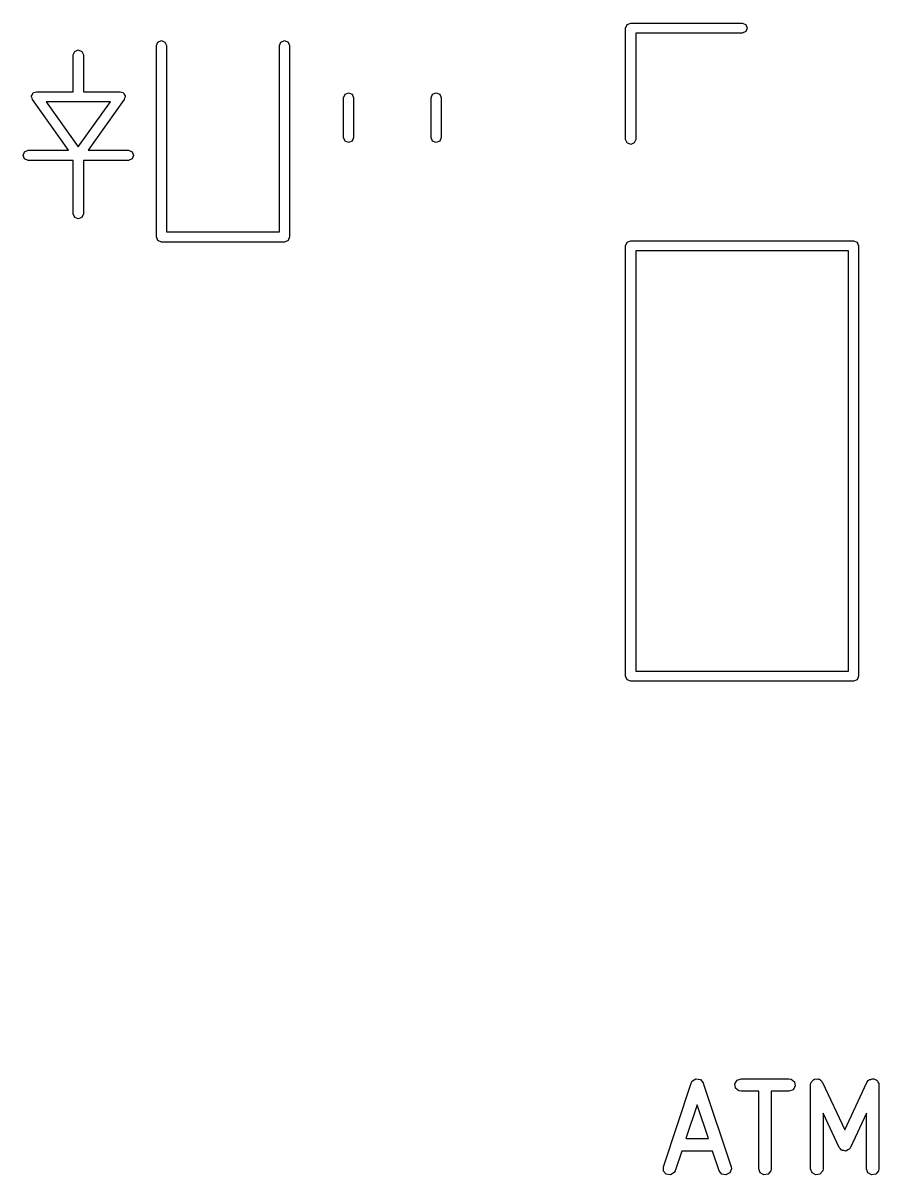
# Model space of a CAD drawing. Extents: x 127.9 to 167.5, y -121.6 to -83.1.
# Drawn here: x 127.94 to 138.16, y -120.03 to -106.27 of the extents above; entities that cross this region are included whole.
import ezdxf

# ---------------------------------------------------------------- set-up
doc = ezdxf.new("R2010")
doc.units = 0
doc.layers.add('BLACK', color=7, linetype='CONTINUOUS')

msp = doc.modelspace()

# ---------------------------------------------------------------- linework, layer by layer
at = {"layer": 'BLACK', "linetype": 'CONTINUOUS'}
for p, q in [((135.134, -106.33), (135.152, -106.288)), ((135.134, -107.66), (135.134, -106.33)), ((135.152, -106.288), (135.194, -106.27)), ((135.194, -106.27), (136.524, -106.27)), ((136.524, -106.27), (136.567, -106.288)), ((136.567, -106.288), (136.584, -106.33)), ((136.584, -106.33), (136.567, -106.372)), ((136.524, -106.39), (135.254, -106.39)), ((135.254, -106.39), (135.254, -107.66)), ((136.567, -106.372), (136.524, -106.39)), ((128.54, -106.65), (128.558, -106.608)), ((128.558, -106.608), (128.6, -106.59)), ((128.6, -106.59), (128.642, -106.608)), ((128.642, -106.608), (128.66, -106.65)), ((129.532, -106.54), (129.549, -106.498)), ((129.532, -108.825), (129.532, -106.54)), ((129.549, -106.498), (129.592, -106.48)), ((129.592, -106.48), (129.634, -106.498)), ((129.634, -106.498), (129.652, -106.54)), ((129.652, -106.54), (129.652, -108.765)), ((131.002, -106.54), (131.019, -106.498)), ((131.002, -108.765), (131.002, -106.54)), ((131.019, -106.498), (131.062, -106.48)), ((131.062, -106.48), (131.104, -106.498)), ((131.104, -106.498), (131.122, -106.54)), ((131.122, -106.54), (131.122, -108.825)), ((128.54, -107.09), (128.54, -106.65)), ((128.66, -106.65), (128.66, -107.09)), ((128.04, -107.15), (128.042, -107.145)), ((128.047, -107.167), (128.04, -107.15)), ((128.041, -107.14), (128.051, -107.125)), ((128.042, -107.145), (128.041, -107.14)), ((128.051, -107.185), (128.047, -107.167)), ((128.051, -107.125), (128.058, -107.108)), ((128.058, -107.108), (128.062, -107.106)), ((128.062, -107.106), (128.065, -107.101)), ((128.065, -107.101), (128.083, -107.097)), ((128.083, -107.097), (128.1, -107.09)), ((128.1, -107.09), (128.54, -107.09)), ((128.66, -107.09), (129.1, -107.09)), ((129.1, -107.09), (129.117, -107.097)), ((129.117, -107.097), (129.135, -107.101)), ((129.135, -107.101), (129.138, -107.106)), ((129.138, -107.106), (129.142, -107.108)), ((129.142, -107.108), (129.149, -107.125)), ((129.149, -107.125), (129.159, -107.14)), ((129.153, -107.167), (129.149, -107.185)), ((129.16, -107.15), (129.153, -107.167)), ((129.159, -107.14), (129.158, -107.145)), ((129.158, -107.145), (129.16, -107.15)), ((131.767, -107.162), (131.785, -107.12)), ((131.767, -107.637), (131.767, -107.162)), ((131.785, -107.12), (131.827, -107.102)), ((131.827, -107.102), (131.87, -107.12)), ((131.87, -107.12), (131.887, -107.162)), ((131.887, -107.162), (131.887, -107.637)), ((132.812, -107.162), (132.83, -107.12)), ((132.812, -107.637), (132.812, -107.162)), ((132.83, -107.12), (132.872, -107.102)), ((132.872, -107.102), (132.915, -107.12)), ((132.915, -107.12), (132.932, -107.162)), ((132.932, -107.162), (132.932, -107.637)), ((128.483, -107.79), (128.051, -107.185)), ((128.983, -107.21), (128.217, -107.21)), ((128.217, -107.21), (128.6, -107.747)), ((128.6, -107.747), (128.983, -107.21)), ((129.149, -107.185), (128.717, -107.79)), ((131.785, -107.679), (131.767, -107.637)), ((131.827, -107.697), (131.785, -107.679)), ((131.87, -107.679), (131.827, -107.697)), ((131.887, -107.637), (131.87, -107.679)), ((132.83, -107.679), (132.812, -107.637)), ((132.872, -107.697), (132.83, -107.679)), ((132.915, -107.679), (132.872, -107.697)), ((132.932, -107.637), (132.915, -107.679)), ((135.152, -107.702), (135.134, -107.66)), ((135.194, -107.72), (135.152, -107.702)), ((135.237, -107.702), (135.194, -107.72)), ((135.254, -107.66), (135.237, -107.702)), ((127.94, -107.85), (127.958, -107.808)), ((127.958, -107.892), (127.94, -107.85)), ((127.958, -107.808), (128, -107.79)), ((128, -107.79), (128.483, -107.79)), ((128.717, -107.79), (129.2, -107.79)), ((129.2, -107.79), (129.242, -107.808)), ((129.242, -107.808), (129.26, -107.85)), ((129.26, -107.85), (129.242, -107.892)), ((128, -107.91), (127.958, -107.892)), ((128.54, -107.91), (128, -107.91)), ((128.54, -108.55), (128.54, -107.91)), ((129.2, -107.91), (128.66, -107.91)), ((128.66, -107.91), (128.66, -108.55)), ((129.242, -107.892), (129.2, -107.91)), ((128.558, -108.592), (128.54, -108.55)), ((128.6, -108.61), (128.558, -108.592)), ((128.642, -108.592), (128.6, -108.61)), ((128.66, -108.55), (128.642, -108.592)), ((129.652, -108.765), (131.002, -108.765)), ((129.549, -108.868), (129.532, -108.825)), ((129.592, -108.885), (129.549, -108.868)), ((131.062, -108.885), (129.592, -108.885)), ((131.104, -108.868), (131.062, -108.885)), ((131.122, -108.825), (131.104, -108.868)), ((135.134, -108.93), (135.152, -108.888)), ((135.134, -114.07), (135.134, -108.93)), ((135.152, -108.888), (135.194, -108.87)), ((135.194, -108.87), (137.854, -108.87)), ((137.854, -108.87), (137.897, -108.888)), ((137.897, -108.888), (137.914, -108.93)), ((137.914, -108.93), (137.914, -114.07)), ((135.254, -108.99), (135.254, -114.01)), ((137.794, -108.99), (135.254, -108.99)), ((137.794, -114.01), (137.794, -108.99)), ((135.254, -114.01), (137.794, -114.01)), ((135.152, -114.112), (135.134, -114.07)), ((135.194, -114.13), (135.152, -114.112)), ((137.854, -114.13), (135.194, -114.13)), ((137.897, -114.112), (137.854, -114.13)), ((137.914, -114.07), (137.897, -114.112)), ((135.584, -119.929), (135.917, -118.929)), ((135.917, -118.929), (135.929, -118.906)), ((135.929, -118.906), (135.931, -118.905)), ((135.931, -118.905), (135.932, -118.903)), ((135.932, -118.903), (135.953, -118.891)), ((135.953, -118.891), (135.973, -118.879)), ((135.973, -118.879), (135.975, -118.879)), ((135.975, -118.879), (135.977, -118.878)), ((135.977, -118.878), (136, -118.883)), ((136, -118.883), (136.024, -118.886)), ((136.024, -118.886), (136.025, -118.888)), ((136.025, -118.888), (136.027, -118.888)), ((136.027, -118.888), (136.042, -118.907)), ((136.042, -118.907), (136.058, -118.925)), ((136.058, -118.925), (136.058, -118.927)), ((136.058, -118.927), (136.059, -118.929)), ((136.059, -118.929), (136.393, -119.929)), ((136.438, -118.939), (136.464, -118.895)), ((136.447, -118.99), (136.438, -118.939)), ((136.486, -119.023), (136.447, -118.99)), ((136.464, -118.895), (136.512, -118.877)), ((136.512, -118.877), (137.083, -118.877)), ((137.083, -118.877), (137.109, -118.882)), ((137.109, -118.882), (137.148, -118.915)), ((137.157, -118.965), (137.132, -119.01)), ((137.148, -118.915), (137.157, -118.965)), ((137.342, -118.952), (137.346, -118.927)), ((137.342, -119.952), (137.342, -118.952)), ((137.346, -118.927), (137.353, -118.919)), ((137.353, -118.919), (137.355, -118.909)), ((137.355, -118.909), (137.369, -118.9)), ((137.369, -118.9), (137.379, -118.887)), ((137.379, -118.887), (137.389, -118.886)), ((137.389, -118.886), (137.397, -118.88)), ((137.397, -118.88), (137.414, -118.881)), ((137.414, -118.881), (137.43, -118.879)), ((137.43, -118.879), (137.438, -118.884)), ((137.438, -118.884), (137.448, -118.884)), ((137.448, -118.884), (137.46, -118.896)), ((137.46, -118.896), (137.474, -118.904)), ((137.474, -118.904), (137.478, -118.914)), ((137.478, -118.914), (137.485, -118.921)), ((137.485, -118.921), (137.75, -119.489)), ((137.75, -119.489), (138.015, -118.921)), ((138.015, -118.921), (138.03, -118.899)), ((138.03, -118.899), (138.039, -118.895)), ((138.039, -118.895), (138.046, -118.887)), ((138.046, -118.887), (138.062, -118.885)), ((138.062, -118.885), (138.077, -118.878)), ((138.077, -118.878), (138.086, -118.88)), ((138.086, -118.88), (138.096, -118.879)), ((138.096, -118.879), (138.111, -118.887)), ((138.111, -118.887), (138.126, -118.891)), ((138.126, -118.891), (138.132, -118.899)), ((138.132, -118.899), (138.141, -118.904)), ((138.141, -118.904), (138.146, -118.92)), ((138.146, -118.92), (138.156, -118.933)), ((138.156, -118.933), (138.155, -118.943)), ((138.155, -118.943), (138.158, -118.952)), ((138.158, -118.952), (138.158, -119.952)), ((136.512, -119.027), (136.486, -119.023)), ((136.723, -119.027), (136.512, -119.027)), ((136.723, -119.952), (136.723, -119.027)), ((137.083, -119.027), (136.873, -119.027)), ((136.873, -119.027), (136.873, -119.952)), ((137.132, -119.01), (137.083, -119.027)), ((135.988, -119.19), (135.854, -119.592)), ((136.122, -119.592), (135.988, -119.19)), ((137.682, -119.698), (137.492, -119.29)), ((137.492, -119.29), (137.492, -119.952)), ((138.008, -119.29), (137.818, -119.698)), ((138.008, -119.952), (138.008, -119.29)), ((135.854, -119.592), (136.122, -119.592)), ((135.804, -119.742), (135.726, -119.976)), ((136.172, -119.742), (135.804, -119.742)), ((136.25, -119.976), (136.172, -119.742)), ((137.696, -119.712), (137.682, -119.698)), ((137.707, -119.728), (137.696, -119.712)), ((137.714, -119.73), (137.707, -119.728)), ((137.718, -119.735), (137.714, -119.73)), ((137.738, -119.736), (137.718, -119.735)), ((137.757, -119.741), (137.738, -119.736)), ((137.763, -119.739), (137.757, -119.741)), ((137.769, -119.739), (137.763, -119.739)), ((137.785, -119.728), (137.769, -119.739)), ((137.803, -119.72), (137.785, -119.728)), ((137.809, -119.712), (137.803, -119.72)), ((137.811, -119.71), (137.809, -119.712)), ((137.812, -119.706), (137.811, -119.71)), ((137.818, -119.698), (137.812, -119.706)), ((135.585, -119.98), (135.584, -119.929)), ((136.396, -119.954), (136.378, -120.002)), ((136.393, -119.929), (136.396, -119.954)), ((136.74, -120.001), (136.723, -119.952)), ((136.873, -119.952), (136.868, -119.978)), ((137.359, -120.001), (137.342, -119.952)), ((137.492, -119.952), (137.487, -119.978)), ((138.026, -120.001), (138.008, -119.952)), ((138.158, -119.952), (138.154, -119.978)), ((135.619, -120.018), (135.585, -119.98)), ((135.67, -120.026), (135.619, -120.018)), ((135.714, -119.999), (135.67, -120.026)), ((135.726, -119.976), (135.714, -119.999)), ((136.282, -120.016), (136.25, -119.976)), ((136.332, -120.027), (136.282, -120.016)), ((136.378, -120.002), (136.332, -120.027)), ((136.785, -120.026), (136.74, -120.001)), ((136.835, -120.017), (136.785, -120.026)), ((136.868, -119.978), (136.835, -120.017)), ((137.404, -120.026), (137.359, -120.001)), ((137.454, -120.017), (137.404, -120.026)), ((137.487, -119.978), (137.454, -120.017)), ((138.07, -120.026), (138.026, -120.001)), ((138.121, -120.017), (138.07, -120.026)), ((138.154, -119.978), (138.121, -120.017))]:
    msp.add_line(p, q, dxfattribs=at)

doc.saveas('drawing.dxf')
